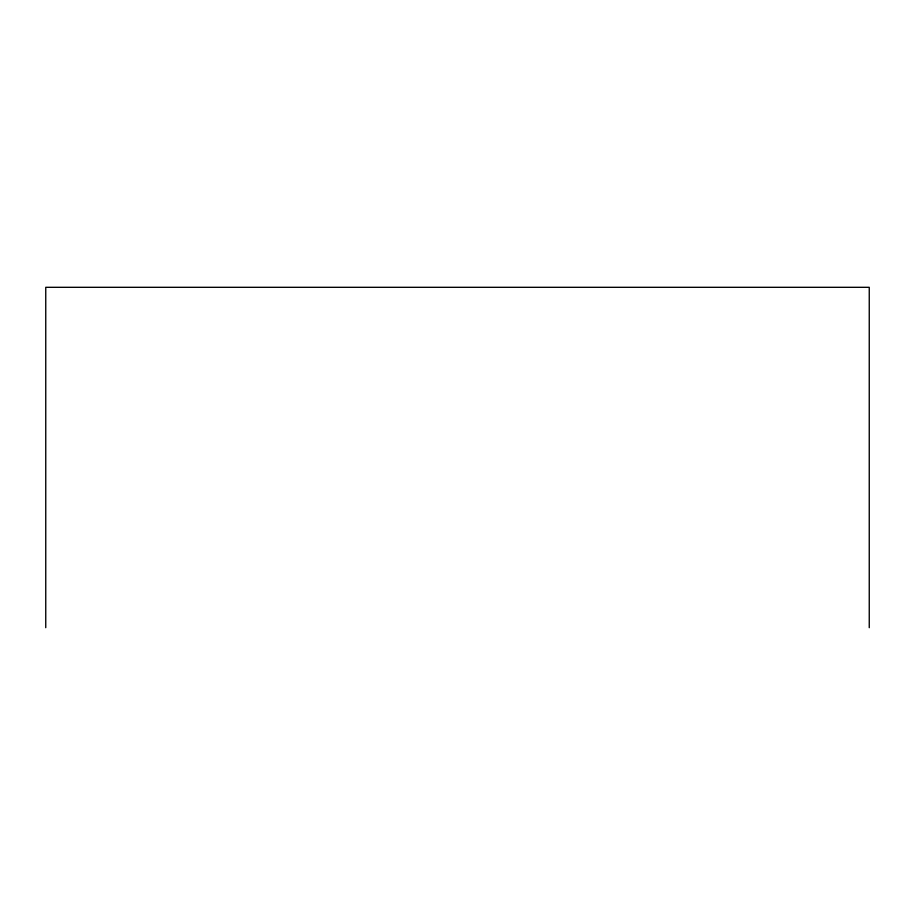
<?xml version="1.0" encoding="UTF-8"?>
<svg xmlns="http://www.w3.org/2000/svg" width="915" height="915" viewBox="0 0 915 915"><rect width="100%" height="100%" fill="white"/><g stroke="black" fill="none" stroke-linecap="round" stroke-linejoin="round"><path stroke-width="1.37" d="M869.25 627.69L869.25 287.31L45.75 287.31L45.75 627.69"/></g></svg>
